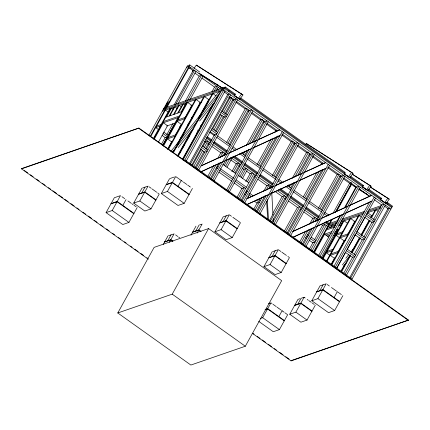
<?xml version="1.0" encoding="UTF-8"?>
<svg xmlns="http://www.w3.org/2000/svg" width="430" height="430" viewBox="0 0 430 430"><rect width="100%" height="100%" fill="white"/><g stroke="black" fill="none" stroke-linecap="round" stroke-linejoin="round"><path stroke-width="0.64" d="M163.54 108.962L165.84 108.166L166.238 107.435M328.853 224.293L329.256 223.568M148.35 259.225L21.5 168.861L21.661 168.571L138.944 128.065L408.5 320.092L291.056 360.888L252.233 333.234M21.5 168.861L138.944 128.065M137.181 207.534L128.93 222.417L122.797 224.535L106.076 212.624L114.326 197.746L119.846 195.838M149.065 135.074L187.491 65.752L189.791 64.957L199.627 71.966M164.712 107.968L167.136 103.587M165.48 107.699L167.904 103.324M150.07 136.611L165.437 108.892M165.84 108.166L189.791 64.957M150.839 136.348L165.394 110.091L168.528 112.321M167.012 107.172L188.942 67.612L193.118 70.59L174.096 104.915M189.727 68.58L190.377 67.408M106.076 212.624L112.214 210.506L120.459 195.623M153.177 138.842L169.995 108.5M153.618 139.164L170.764 108.236M154.279 139.094L163.335 122.754L167.512 125.732L158.455 142.072M166.571 116.917L171.527 107.968L173.096 109.086M169.119 116.035L174.08 107.086M175.375 104.984L194.553 70.386L192.253 71.181M169.888 115.772L174.849 106.823L177.461 108.682M178.068 103.63L195.951 71.38M122.797 205.432L126.033 199.595M173.494 114.525L178.45 105.576M174.257 114.262L179.219 105.312L181.309 106.801M177.703 113.074L182.664 104.124M178.471 112.805L183.433 103.861L184.997 104.974M161.599 144.002L165.152 137.584L167.458 136.788L162.9 133.542M166.77 134.665L172.919 123.577M185.239 101.356L199.214 76.137L201.514 75.347L187.539 100.561M162.707 145.147L177.907 117.718M181.143 111.886L186.104 102.937M162.927 144.958L174.897 123.367M163.153 145.464L186.873 102.673M163.378 146.173L187.636 102.404L191.818 105.382L185.024 117.637M189.904 99.792L202.906 76.336M159.224 194.027L150.973 208.91L144.84 211.028L133.692 203.089L141.938 188.206M141.776 192.984L145.007 187.147M167.56 149.151L171.763 141.561M175.322 135.144L181.465 124.055M167.813 149.355L195.311 99.755M133.692 203.089L139.831 200.966L148.076 186.088M168.259 149.678L196.075 99.491L200.256 102.469L176.966 144.485M173.021 152.279L203.75 96.841M173.462 152.596L204.513 96.578L208.695 99.556L198.671 117.643M211.942 91.751L214.543 87.059L216.844 86.263L213.914 91.542M177.321 156.16L190.904 131.65M177.902 155.784L212.189 93.928M180.197 152.376L180.842 151.209M182.782 147.705L183.433 146.539M184.078 145.372L184.723 144.206M186.663 140.701L187.313 139.535M187.958 138.369L189.899 134.869M203.841 109.72L204.492 108.548M206.443 105.028L207.088 103.856M207.738 102.684L208.717 100.921M178.332 156.128L212.952 93.665L216.091 95.895M216.285 90.773L218.236 87.258M192.414 188.464L184.164 203.342L178.025 205.459L161.309 193.548L169.554 178.67M182.524 159.078L213.253 103.641M182.46 159.869L220.628 91.015M183.223 159.605L222.202 89.29M223.009 87.833L222.606 88.558L224.906 87.763L235.092 95.019M161.309 193.548L167.442 191.431L175.693 176.553L178.348 178.439M184.341 160.949L225.309 87.037L235.694 94.433M186.271 160.971L225.089 90.945M228.685 91.472L229.088 90.741M189.243 163.894L227.733 94.455L224.073 91.848M178.031 186.357L181.267 180.519M190.452 163.948L229.265 93.923L227.54 94.519M191.845 164.943L230.663 94.917M192.253 165.835L201.31 149.5M202.922 146.582L205.513 141.911L207.814 141.121L204.255 147.538M212.64 129.054L220.767 114.396M222.391 111.461L229.867 97.975L231.593 97.379M193.581 166.792L202.637 150.457M213.963 130.021L222.09 115.358M223.718 112.429L231.845 97.766M194 68.391L196.316 65.113L242.939 94.933L239.849 99.308L234.178 95.584L235.065 93.982M194.973 167.786L204.03 151.446M205.648 148.527L209.206 142.11M215.36 131.01L223.487 116.353M224.782 114.009L233.237 98.76M195.757 168.533L204.814 152.193L207.115 151.398L201.546 147.436M206.432 149.275L214.839 134.106M216.134 131.768L224.546 116.6M225.836 114.267L233.925 99.674L236.226 98.884L197.413 168.904M117.777 312.965L154.133 247.368L208.577 228.566L281.677 280.645L245.32 346.241L190.877 365.043L117.777 312.965L172.215 294.163L208.577 228.566M198.805 169.898L237.618 99.873M163.26 244.412L167.953 235.946M167.786 240.725L171.022 234.887M169.399 242.289L174.091 233.829M207.577 176.757L213.721 165.668M217.607 158.67L220.837 152.833L223.138 152.037L219.907 157.875M226.664 142.319L245.191 108.897L246.347 108.5M209.233 177.128L216.349 164.292M227.991 143.287L247.169 108.688M210.517 178.316L219.037 162.948M222.595 156.531L224.535 153.032M229.383 144.276L248.561 109.677M211.409 178.869L220.466 162.529M224.347 155.526L249.255 110.596L251.555 109.8L212.737 179.826M214.129 180.815L252.947 110.795M224.229 165.389L227.642 159.234M225.6 166.27L230.249 157.885M226.992 167.265L231.953 158.315M190.963 235.194L195.978 226.153M195.811 230.926L199.047 225.089M197.101 233.076L202.116 224.03M231.861 171.608L236.199 163.776L238.505 162.981L233.544 171.93M246.256 145.641L260.558 119.841L262.284 119.244M243.353 154.23L244.982 151.296M248.879 144.26L262.531 119.631M234.936 172.924L239.897 163.975M244.745 155.219L247.347 150.527M251.572 142.905L263.923 120.626M226.411 190.372L249.051 149.522M253.259 141.938L264.579 121.513L266.88 120.717L228.067 190.743M229.459 191.737L268.272 121.711M239.822 176.499L243.853 169.226L246.153 168.431L241.192 177.38M242.584 178.375L247.546 169.425M214.935 231.754L223.181 216.876L229.319 214.753L221.074 229.636L214.935 231.754L226.083 239.693L232.216 237.575L240.467 222.697M223.019 221.649L226.25 215.812M236.731 197.795L241.902 188.458L244.208 187.668L238.381 198.171M245.761 181.508L250.099 173.677L252.399 172.881L247.438 181.831M256.995 164.744L271.298 138.944M274.872 132.494L275.845 130.731L277.57 130.134M239.564 199.552L253.791 173.876M258.645 165.12L273.598 138.148M240.956 200.541L255.189 174.865M260.037 166.114L276.291 136.794M241.735 201.288L277.963 135.934M243.391 201.665L282.209 131.639M244.783 202.654L283.601 132.628M253.883 208.932L257.441 202.508M258.731 200.176L259.704 198.424M263.585 191.425L266.82 185.588L269.121 184.792L266.208 190.044M272.319 175.66L291.175 141.653L292.9 141.056M254.888 210.469L262.327 197.048M273.974 176.042L293.152 141.443M256.28 211.463L265.014 195.704M268.895 188.705L270.513 185.787M275.367 177.031L294.545 142.438M257.387 211.625L266.444 195.284M270.325 188.286L295.233 143.351L297.533 142.556L258.72 212.581M260.112 213.576L298.925 143.55M272.846 213.291L282.144 196.505L284.45 195.714L270.217 221.385M287.976 185.996L288.621 184.819M292.201 178.369L306.504 152.569L308.229 151.973M269.535 220.38L272.969 214.183M289.299 186.959L290.927 184.029M294.824 176.988L308.477 152.36M271.609 222.38L285.842 196.703M290.691 187.953L293.62 182.675M297.517 175.639L309.869 153.354M272.389 223.127L295.034 182.277M299.237 174.693L310.557 154.268L312.863 153.472L274.044 223.498M275.437 224.492L314.255 154.467M289.454 257.597L281.209 272.475L275.071 274.593L263.923 266.654L272.174 251.776M284.214 231.345L297.474 207.427L299.774 206.631L285.864 231.722M303.3 196.913L316.953 172.285M321.178 164.663L321.828 163.486L322.978 163.088M272.007 256.549L275.243 250.712M304.628 197.875L319.576 170.903M286.934 233.297L301.167 207.62M306.02 198.87L322.269 169.549M263.923 266.654L270.061 264.536L278.312 249.653L272.787 251.561M288.041 233.463L323.623 169.275M289.374 234.42L328.187 164.394M290.766 235.409L329.579 165.383M299.538 242.267L305.682 231.184M309.568 224.18L312.798 218.343L315.099 217.548L312.191 222.799M318.302 208.416L337.152 174.408L338.302 174.01M300.871 243.224L308.31 229.803M319.952 208.797L339.13 174.198M302.263 244.219L310.67 229.045M314.878 221.461L316.496 218.542M321.344 209.786L340.522 175.193M260.236 318.549L262.687 317.7L270.938 302.822L271.997 303.58M303.37 244.38L312.427 228.04M316.308 221.041L341.216 176.106L343.516 175.311L304.698 245.337M305.617 144.62L306.386 143.523L353.008 173.349L349.923 177.719L344.247 174L345.134 172.398M306.09 246.331L344.908 176.305M309.294 249.217L313.174 242.214M314.47 239.881L322.554 225.293L324.854 224.498L310.621 250.174M312.019 251.168L326.246 225.492M333.056 213.205L349.638 183.298L351.364 182.702M335.362 212.409L351.611 183.089M313.733 251.577L331.519 219.494M335.706 211.931L351.186 184.002L351.955 183.739L336.475 211.667M313.852 252.48L328.407 226.218L330.498 227.706M330.025 223.299L332.283 219.23M278.85 316.598L282.08 310.761M314.249 252.888L324.65 234.124L328.826 237.097M330.493 227.384L331.788 225.051M331.261 227.121L332.551 224.788L334.642 226.277M334.325 226.062L335.62 223.724M337.109 221.041L340.334 215.226M344.527 207.663L355.814 187.297M318.372 255.882L341.012 215.038M344.892 208.034L356.54 187.023L358.84 186.233L320.027 256.253M258.709 321.361L273.27 331.734L279.409 329.611L287.654 314.733L285.004 312.841M315.271 305.198L307.025 320.076L300.887 322.194L289.739 314.255L297.99 299.377L299.828 298.737M321.42 257.248L360.233 187.222M322.07 258.242L337.996 229.512M322.591 258.425L343.29 221.079M352.202 174.085L371.122 186.249L368.032 190.624L362.361 186.9L363.248 185.298M297.823 304.15L301.059 298.312L304.123 297.254L305.187 298.012M323.032 258.742L344.059 220.816L347.714 223.417M289.739 314.255L295.878 312.137L304.123 297.254M326.273 261.397L349.886 218.8M326.719 261.719L350.654 218.537L354.831 221.514L347.714 234.35M330.896 264.697L334.776 257.694M338.012 251.856L344.161 240.768L345.312 240.413M331.154 264.901L358.324 215.887M342.887 295.657L334.637 310.541L328.504 312.658L311.782 300.747L320.033 285.869L325.553 283.961M331.6 265.224L359.093 215.624L361.184 217.112M319.866 290.642L323.097 284.805M334.024 266.218L369.601 202.03M311.782 300.747L317.921 298.63L326.166 283.746M335.352 267.175L374.17 197.15M336.744 268.164L375.562 198.144M336.48 268.728L345.537 252.388M347.155 249.47L355.239 234.882M356.857 231.963L364.941 217.376M366.559 214.457L367.532 212.705L371.708 215.683L370.741 217.435M291.056 360.888L291.217 360.598M340.657 271.706L344.537 264.703M352.304 250.695L359.421 237.86M361.039 234.941L369.123 220.353M370.316 186.991L389.236 199.154L386.145 203.524L380.469 199.805L381.362 198.203M341.237 271.33L350.294 254.99M351.589 252.657L359.673 238.07M361.291 235.151L369.381 220.563M370.999 217.644L375.202 210.055M341.356 272.233L350.418 255.893M352.03 252.974L360.442 237.801M361.738 235.468L370.144 220.294M371.439 217.962L375.971 209.792L378.056 211.28M343.774 273.168L352.831 256.828M354.127 254.495L362.21 239.902L364.511 239.112L356.153 233.157M363.828 236.989L372.24 221.815M373.536 219.483L381.62 204.89L383.92 204.1L345.107 274.12M334.078 297.522L337.313 291.69L338.329 292.411M346.499 275.114L385.312 205.088M387.516 204.626L387.919 203.895M349.794 277.458L387.962 208.598L384.829 206.368M350.681 278.092L389.494 208.066L387.193 208.862M351.536 280.059L392.504 206.142L387.043 202.25M234.178 95.584L238.456 98.314L241.547 93.944M344.247 174L348.526 176.73L351.616 172.355M351.654 183.029L350.966 184.002L356.588 187.588M362.361 186.9L366.639 189.63L369.725 185.26M380.469 199.805L384.753 202.535L387.838 198.16M170.791 151.521L219.241 91.493M172.011 152.478L218.44 94.96M178.144 147.597L193.301 128.817M199.617 120.991L214.78 102.211M345.833 258.188L348.773 254.544M350.875 251.942L355.911 245.697M342.409 264.896L350.348 255.065M343.527 266.234L346.473 262.585M201.444 165.657L226.459 154.182M230.12 152.505L255.135 141.029M258.183 139.632L279.693 129.849L200.993 165.953M201.159 171.672L221.294 162.438M224.954 160.755L250.577 149M253.63 147.603L279.253 135.848M201.315 171.688L280.021 135.584M246.815 198.692L273.05 186.658M276.098 185.26L301.113 173.784M304.166 172.387L325.677 162.604L246.97 198.708M247.137 204.427L267.885 194.914M270.932 193.511L296.56 181.756M299.608 180.358L325.999 168.34L247.298 204.444M292.792 231.453L318.42 219.698M322.081 218.015L347.096 206.54M350.144 205.142L371.654 195.36L292.954 231.464M293.12 237.183L313.862 227.669M316.915 226.271L342.538 214.516M345.591 213.113L371.982 201.095L293.276 237.199M186.679 67.209L188.98 66.419L220.128 88.602M188.173 67.876L188.942 67.612M192.355 70.853L193.118 70.59M167.179 102.394L169.479 101.598M166.367 103.856L168.673 103.06M163.943 108.231L225.309 87.037M163.137 109.688L224.503 88.494L391.698 207.604M162.325 111.15L223.691 89.956L390.886 209.061M190.882 105.705L192.145 105.269M199.713 102.657L201.605 102.001M208.545 99.609L209.802 99.174M165.803 117.186L181.911 111.617M163.373 121.561L179.487 115.998M162.567 123.018L178.676 117.454M156.499 126.135L161.1 124.544M160.293 126.006L155.692 127.592L158.826 129.828M177.934 119.911L185.609 117.261M184.798 118.723L177.128 121.373L181.309 124.351M166.749 125.995L175.418 123.001M168.232 137.417L175.902 134.767M175.096 136.229L167.426 138.874L171.602 141.852L172.785 141.448M183.728 160.374L184.878 159.976L352.073 279.086M142.556 187.996L147.463 186.298M170.167 178.455L174.467 176.972M111.091 203.578L117.229 201.46L133.945 213.371M138.707 194.043L144.84 191.925L155.988 199.864M166.319 184.508L172.457 182.385L189.178 194.296M110.929 203.874L117.067 201.751L133.784 213.662M138.546 194.333L144.679 192.215L155.827 200.154M166.157 184.798L172.296 182.68L189.017 194.586M199.66 224.879L201.503 224.245M168.565 235.737L173.473 234.044M192.742 231.985L198.88 229.867L201.003 231.378M164.717 241.784L170.855 239.666L172.978 241.176M219.95 222.708L226.083 220.59L237.231 228.529M192.581 232.281L198.719 230.157L200.842 231.673M164.556 242.074L170.694 239.956L172.817 241.466M219.789 223.003L225.922 220.88L237.07 228.825M329.262 223.568L338.087 220.515M341.871 219.209L364.581 211.367M368.994 209.84L381.609 205.486M328.047 225.164L337.91 221.756M341.065 220.665L364.108 212.71M367.553 211.517L380.803 206.943M327.644 226.481L337.104 223.213M340.888 221.907L362.963 214.285M367.376 212.759L380.625 208.184M327.117 228.55L335.798 225.551M338.899 224.481L342 223.412M326.305 230.012L334.986 227.013M338.711 225.728L341.189 224.869M353.895 221.837L355.159 221.402M371.558 215.736L372.821 215.301M323.881 234.388L331.944 231.603M336.281 230.104L338.765 229.249M325.897 235.167L331.476 233.237M334.578 232.168L337.055 231.308M327.289 236.156L329.767 235.301M334.11 233.802L336.588 232.947M336.857 233.807L342.683 231.797M268.938 257.608L275.076 255.49L286.224 263.429M333.024 235.651L335.502 234.796M268.777 257.903L274.915 255.78L286.058 263.724M341.871 233.253L336.045 235.269L339.705 237.871M340.759 236.382L348.434 233.732M347.623 235.194L339.953 237.844L344.134 240.822M327.149 251.314L332.981 249.303M332.17 250.76L326.343 252.775L329.998 255.377M331.057 253.888L338.727 251.238M337.921 252.7L330.251 255.35L334.427 258.328M268.481 303.671L270.325 303.037M265.245 309.503L267.702 308.659L284.423 320.57M316.797 291.701L322.935 289.583L339.652 301.494M265.084 309.799L267.541 308.95L284.257 320.861M316.636 291.991L322.769 289.874L339.49 301.785M294.754 305.209L300.892 303.091L312.035 311.03M294.593 305.504L300.731 303.381L311.874 311.325M291.852 360.378L408.5 320.092M242.939 94.933L196.316 65.113M198.886 73.089L222.627 88.225M200.278 74.084L222.321 88.134M308.348 144.878L353.008 173.349M352.466 174.36L371.122 186.249M370.579 187.265L389.236 199.154M358.835 189.017L367.268 194.392M356.271 187.7L353.057 185.491M359.082 189.49L369.762 196.295M306.386 143.523L307.783 144.518M240.612 97.932L344.967 172.279M350.434 176.171L363.549 185.513M368.467 189.017L381.577 198.359M240.004 98.518L345.349 173.564M350.031 176.902L363.361 186.4M368.058 189.748L381.372 199.23M386.092 202.589L392.101 206.873M238.456 98.314L239.849 99.308M348.526 176.73L349.923 177.719M366.639 189.63L368.032 190.624M384.753 202.535L386.145 203.524M216.564 84.033L218.752 85.586M219.843 86.365L222.025 87.924M229.588 96.589L234.506 100.088M236.145 101.26L249.26 110.601M251.991 112.547L265.106 121.889M266.745 123.055L277.673 130.838M282.042 133.956L295.7 143.684M297.888 145.243L310.998 154.585M312.637 155.751L323.57 163.534M328.482 167.039L341.597 176.381M343.785 177.939L356.895 187.281M359.082 188.834L369.461 196.23M374.379 199.735L381.485 204.798M194.876 73.052L199.246 76.164M201.982 78.109L214.549 87.064M216.731 88.618L218.37 89.789M228.755 97.18L230.394 98.352M232.576 99.905L233.673 100.684M235.855 102.243L245.143 108.86M247.874 110.806L248.97 111.585M251.152 113.144L260.988 120.147M263.176 121.706L264.267 122.485M266.455 124.039L276.286 131.048M281.752 134.939L291.588 141.943M293.771 143.502L294.867 144.281M297.049 145.84L306.886 152.844M309.073 154.402L310.164 155.182M312.352 156.735L322.183 163.744M327.649 167.635L337.486 174.639M339.668 176.198L340.764 176.977M343.495 178.923L350.052 183.594M221.767 110.962L227.33 114.928M366.666 214.188L375.024 220.144M220.955 112.423L226.524 116.385L224.224 117.18L220.171 114.299M365.855 215.65L374.218 221.606L371.918 222.396L364.602 217.188M212.06 128.468L217.628 132.435M356.964 231.695L365.323 237.65M211.254 129.93L216.817 133.891L214.516 134.687L209.964 131.446M340.221 222.138L342.312 223.627M191.334 117.17L192.425 117.949M217.564 135.853L230.673 145.195M232.861 146.754L237.231 149.866M241.601 152.978L245.976 156.095M248.158 157.649L261.273 166.99M263.456 168.549L276.571 177.891M278.758 179.45L283.128 182.562M287.498 185.674L291.868 188.791M294.055 190.345L307.171 199.687M309.353 201.245L322.468 210.587M324.655 212.146L329.025 215.258M354.895 234.694L362.21 239.902M200.358 125.635L201.455 126.415M209.652 132.252L214.565 135.756M216.752 137.31L229.319 146.264M232.049 148.21L234.785 150.156M239.703 153.66L244.616 157.165M246.804 158.718L260.462 168.452M262.649 170.006L275.764 179.348M277.947 180.906L281.225 183.244M285.595 186.357L291.062 190.248M293.249 191.807L306.359 201.149M308.546 202.702L321.661 212.044M323.844 213.602L327.123 215.941M188.098 123.007L189.195 123.786M197.934 130.01L199.025 130.79M207.222 136.627L212.141 140.132M214.328 141.69L227.438 151.032M234.543 156.09L242.74 161.927M244.923 163.486L258.038 172.828M260.225 174.386L273.335 183.728M280.441 188.786L288.637 194.623M290.82 196.182L303.935 205.524M306.122 207.083L319.232 216.424M326.338 221.482L329.616 223.82M197.531 130.742L198.622 131.521M206.588 137.197L211.737 140.863M213.689 142.249L227.035 151.758M233.592 156.429L242.337 162.658M244.251 164.024L257.635 173.559M259.817 175.112L272.932 184.454M279.489 189.125L288.465 195.521M290.417 196.913L303.532 206.255M305.714 207.808L319.028 217.295M325.58 221.961L329.208 224.546M187.63 124.705L188.722 125.479M206.416 138.089L211.098 141.422M213.28 142.98L226.631 152.489M232.641 156.773L241.929 163.389M243.848 164.754L256.947 174.085M259.414 175.843L272.529 185.185M278.78 189.641L288.062 196.252M290.013 197.639L303.123 206.98M305.311 208.539L318.625 218.026M324.629 222.305L328.805 225.277M196.316 132.929L197.413 133.708M205.604 139.546L210.523 143.05M212.71 144.609L225.465 153.693M230.738 157.45L241.123 164.846M243.305 166.405L256.42 175.746M258.607 177.305L271.717 186.647M277.183 190.538L287.02 197.542M289.202 199.101L302.317 208.442M304.504 210.001L317.614 219.343M323.081 223.234L327.999 226.734M269.481 186.674L270.991 187.749M204.4 141.121L206.034 142.287M207.674 143.453L209.313 144.625M212.049 146.571L221.337 153.188M230.625 159.804L236.634 164.083M238.822 165.641L239.913 166.421M242.101 167.979L244.283 169.533M246.471 171.092L250.292 173.817M254.119 176.542L255.21 177.321M257.946 179.267L267.234 185.884M274.883 191.334L282.531 196.779M284.719 198.338L285.81 199.117M288.541 201.063L297.829 207.679M300.016 209.238L301.108 210.017M303.838 211.963L313.131 218.58M315.314 220.133L316.405 220.912M321.323 224.417L322.962 225.583M202.358 145.974L207.921 149.941M347.257 249.201L355.621 255.157M346.451 250.658L354.809 256.619L352.509 257.409L345.193 252.2M222.826 164.292L235.828 173.559M237.994 175.101L248.836 182.825M200.262 148.952L204.814 152.193M217.15 166.356L218.23 167.125M220.397 168.673L233.947 178.321M236.113 179.864L246.406 187.2M216.338 167.813L217.424 168.587M219.59 170.129L232.592 179.396M234.764 180.939L245.6 188.657M163.712 132.085L168.264 135.326M246.293 190.915L247.368 191.678M249.507 193.204L253.259 195.881M258.086 199.316L260.225 200.842M307.6 234.592L308.643 235.334M311.255 237.193L315.959 240.547M218.913 172.081L231.921 181.347M234.087 182.89L242.214 188.679M245.487 192.377L246.557 193.14M248.701 194.666L251.378 196.575M256.205 200.009L259.419 202.299L257.118 203.094L254.436 201.186M306.789 236.048L307.837 236.79M309.928 238.279L315.152 242.004L312.852 242.799L309.192 240.193M162.121 135.418L165.152 137.584M244.256 193.935L245.863 195.08M248.008 196.607L249.615 197.752M305.536 237.586L306.579 238.333M138.782 128.355L408.339 320.382M178.729 178.713L182.594 181.465M183.39 182.035L186.84 184.492M187.636 185.056L189.227 186.19M189.372 186.298L190.382 187.018M229.824 215.113L231.442 216.268M232.867 217.279L233.882 218.005M234.097 218.155L236.919 220.171M237.279 220.423L239.962 222.331M278.817 250.013L280.962 251.545M281.854 252.179L283.375 253.265M283.617 253.437L286.418 255.431M287.863 256.463L288.949 257.231M327.182 284.472L329.353 286.014M331.476 287.53L336.518 291.121M338.641 292.631L341.366 294.577M167.442 191.431L184.164 203.342M221.074 229.636L232.216 237.575M270.061 264.536L281.209 272.475M317.921 298.63L334.637 310.541M149.092 186.808L151.263 188.356M152.129 188.974L156.692 192.226M157.633 192.893L158.691 193.65M307.165 299.42L308.176 300.14M308.901 300.656L309.965 301.414M310.207 301.586L311.218 302.306M312.089 302.93L314.26 304.472M139.831 200.966L150.973 208.91M295.878 312.137L307.025 320.076M121.98 196.709L124.705 198.649M127.893 200.917L128.952 201.675M129.22 201.863L131.344 203.379M132.112 203.927L133.128 204.648M133.999 205.266L136.165 206.814M175.607 234.914L177.805 236.478M178.649 237.075L179.665 237.801M272.964 304.268L276.243 306.606M277.038 307.171L278.635 308.305M278.898 308.493L281.021 310.008M281.817 310.573L282.881 311.331M283.096 311.487L284.112 312.207M112.214 210.506L128.93 222.417M262.687 317.7L279.409 329.611M24.397 170.517L27.676 172.855M30.412 174.8L33.142 176.751M36.426 179.084L39.157 181.035M42.441 183.368L45.172 185.319M48.456 187.657L50.638 189.211M52.825 190.769L56.653 193.5M58.84 195.053L62.667 197.784M64.855 199.343L68.139 201.675M70.869 203.626L74.154 205.965M76.884 207.91L79.072 209.469M82.899 212.194L85.634 214.14M88.365 216.091L91.649 218.424M94.38 220.375L97.115 222.321M100.394 224.659L103.13 226.605M106.409 228.943L109.145 230.888M112.423 233.227L114.611 234.785M118.438 237.51L120.626 239.069M124.453 241.794L126.092 242.966M130.467 246.084L132.107 247.25M134.843 249.196L138.121 251.534M140.857 253.48L143.588 255.431M146.872 257.769L147.963 258.543M252.942 333.331L254.033 334.11M257.317 336.448L260.048 338.394M262.236 339.953L265.52 342.291M268.25 344.237L271.534 346.575M274.265 348.52L276.452 350.079M279.731 352.417L283.015 354.755M285.746 356.701L289.03 359.039M172.215 294.163L245.32 346.241M271.755 192.774L273.007 214.785M273.233 218.789L273.383 221.455M267.32 199.601L268.497 220.278M266.632 201.197L267.653 219.209M179.756 126.597L179.869 128.597M180.401 137.933L180.476 139.272M175.359 134.085L175.44 135.423"/></g></svg>
